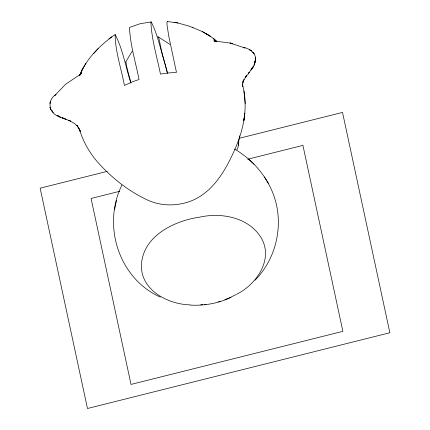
<?xml version="1.0" encoding="UTF-8"?>
<svg xmlns="http://www.w3.org/2000/svg" width="430" height="430" viewBox="0 0 430 430"><rect width="100%" height="100%" fill="white"/><g stroke="black" fill="none" stroke-linecap="round" stroke-linejoin="round"><path stroke-width="0.64" d="M239.575 135.826L237.962 147.474L236.903 149.774M242.305 83.743C248.196 104.646 244.347 127.033 236.011 146.721C226.728 168.377 214.032 191.834 191.001 201.025C176.402 206.55 160.057 206.292 145.98 199.294C129.516 191.452 114.864 180.143 102.216 167.071C91.945 156.66 83.834 143.975 79.636 129.919L80.243 131.779M238.338 145.356L238.446 142.319M121.937 185.002C101.942 225.218 118.642 278.436 160.336 297.108M114.643 209.324L116.476 200.418M79.743 75.271C86.527 58.303 100.389 44.817 115.165 34.545C122.894 49.455 125.7 66.962 130.822 83.001M79.819 75.078L82.925 68.166M79.824 75.277L80.356 74.073L79.292 75.508M81.415 71.063L85.882 63.366M132.193 51.304L125.624 62.081M251.921 68.666L248.174 73.826L249.217 72.38L248.524 73.681L245.111 77.411L246.6 75.712L243.224 81.141L243.939 79.631L242.794 82.592L243.273 80.614L242.434 86.21L242.321 84.807L242.541 86.795L242.337 85.145M251.582 69.128L250.953 70.069L252.921 67.209L251.432 69.321C253.442 67.102 254.861 64.231 255.151 61.227L254.667 63.43L255.458 59.528L254.985 62.114C257.898 54.47 250.158 48.375 243.31 47.397L245.019 47.993L229.996 43.027L214.742 41.097L216.027 41.463M79.335 75.519L81.748 72.783L79.367 75.013L65.672 84.194L54.61 95.696L56.034 94.315C46.483 100.464 48.784 113.762 59.646 116.697L57.104 115.525L60.404 117.18L58.238 115.987L59.738 117.014L64.382 118.798L62.205 117.669L64.382 118.798M255.044 280.204C276.614 258.382 284.133 224.17 273.716 195.322C266.707 175.897 252.345 159.46 234.603 149.059M98.201 48.676L93.713 53.508M115.165 34.545C115.181 51.568 121.373 68.628 124.388 85.425L132.542 81.781L139.067 79.491C135.622 62.248 130.258 45.037 129.478 27.445L140.089 23.741L151.22 21.919C157.794 34.76 160.444 49.396 164.824 63.108M202.256 31.54L210.146 36.125L202.256 31.54L189.576 26.273L177.977 22.994L167.243 21.5L166.926 22.527L167.066 25.225L168.743 36.136L176.467 72.38L167.372 73.052L160.46 74.127C157.014 56.884 151.656 39.678 150.876 22.08L151.22 21.919M108.983 38.861L111.768 36.786M236.35 294.442L229.136 298.022M236.914 294.131C256.033 284.606 273.184 260.338 261.892 239.064C250.066 217.73 222.073 212.135 199.821 217.118C174.016 220.783 142.018 236.263 141.373 266.245C141.61 290.89 168.651 304.451 190.404 304.897M231.066 297.323C218.51 303.419 204.4 305.811 190.511 305.123M224.82 299.672L228.808 298.146M218.435 301.801L220.149 301.242M107.263 171.355L40.141 188.173L87.478 408.5L389.86 332.745L342.522 112.418L239.558 138.213M119.658 191.307L91.069 198.466L131.016 384.42L342.877 331.342L302.924 145.388L247.685 159.229M202.724 304.655L200.756 304.822M204.669 304.408L205.97 304.241M174.257 22.285L177.977 22.994M216.166 41.441L213.871 40.667L215.559 41.387M167.243 21.5L167.614 21.694M192.71 27.445L193.081 27.579M206.287 33.685L205.664 33.352L211.34 36.959L216.94 41.683M216.102 41.425L214.393 40.495L215.962 41.549M157.842 36.631L169.882 44.365M63.054 118.11L66.021 119.459L65.075 118.911M65 118.911L70.617 121.131L68.671 120.287L74.438 123.431L77.352 126.081L76.927 125.555L78.797 128.151L76.927 125.555M216.113 40.888L213.656 38.684L216.822 41.619M254.076 164.26L248.648 159.213M53.298 112.644L51.788 110.558L52.546 111.601M264.375 176.956L268.551 183.642M78.136 127.151L80.05 130.94L79.056 128.629L79.872 130.634L79.346 129.183L79.598 129.865M126.011 62.044C126.544 67.693 129.247 76.045 130.93 82.522M167.485 73.519L161.755 51.756L158.605 37.044M164.996 63.721L165.776 66.553M165.932 67.123L167.41 72.573M243.912 90.923L245.186 103.506M255.549 58.512L255.517 59.829L255.49 57.593L255.549 58.512M244.014 119.363L243.831 120.787L244.847 113.111L244.014 119.363M254.581 62.941L254.103 65.129L254.581 62.941M50.213 102.469L49.95 103.367L50.622 101.174L50.213 102.469M253.533 66.311L251.706 68.58L253.533 66.311M230.292 43.108L229.996 43.027L232.544 43.769L230.292 43.108M251.34 50.853L249.545 49.772L251.356 50.885M253.496 52.917L252.835 52.17L254.195 53.901L253.496 52.917M50.831 109.516L49.998 107.355L50.831 109.516"/></g></svg>
